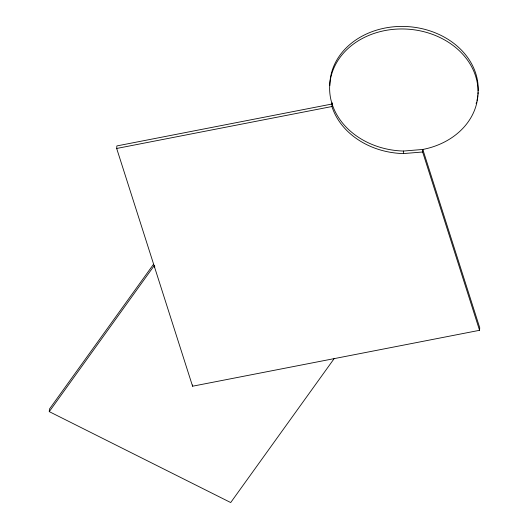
<?xml version="1.0" encoding="UTF-8"?>
<svg xmlns="http://www.w3.org/2000/svg" width="529" height="529" viewBox="0 0 529 529"><rect width="100%" height="100%" fill="white"/><g stroke="black" fill="none" stroke-linecap="round" stroke-linejoin="round"><path stroke-width="0.79" d="M334.315 358.404L230.704 502.55L49.263 411.628L49.442 409.089L153.536 264.275M479.558 330.308L422.638 151.995L403.422 153.582L403.601 151.049A74.272 60.987 4 0 1 336.682 62.515A74.272 60.987 4 0 1 460.845 52.232A74.272 60.987 4 0 1 422.81 149.456L479.737 327.768L479.558 330.308L192.576 386.21L116.678 148.464L116.856 145.925L332.093 103.995M154.627 267.337L154.719 266.067M192.576 386.21L192.668 384.94M403.422 153.582A74.272 60.987 4 0 1 331.914 106.527L332.179 102.725M422.638 151.995L422.81 149.456L403.601 151.049M49.263 411.628L154.323 265.472M116.678 148.464L331.914 106.527M477.799 95.723A74.272 60.987 4 0 1 477.561 97.316M477.277 98.897A74.272 60.987 4 0 1 476.94 100.47M476.55 102.031A74.272 60.987 4 0 1 476.12 103.572M329.805 85.599A74.272 60.987 4 0 1 405.221 26.476A74.272 60.987 4 0 1 478.196 90.948M478.117 92.535A74.272 60.987 4 0 1 477.985 94.129"/></g></svg>
